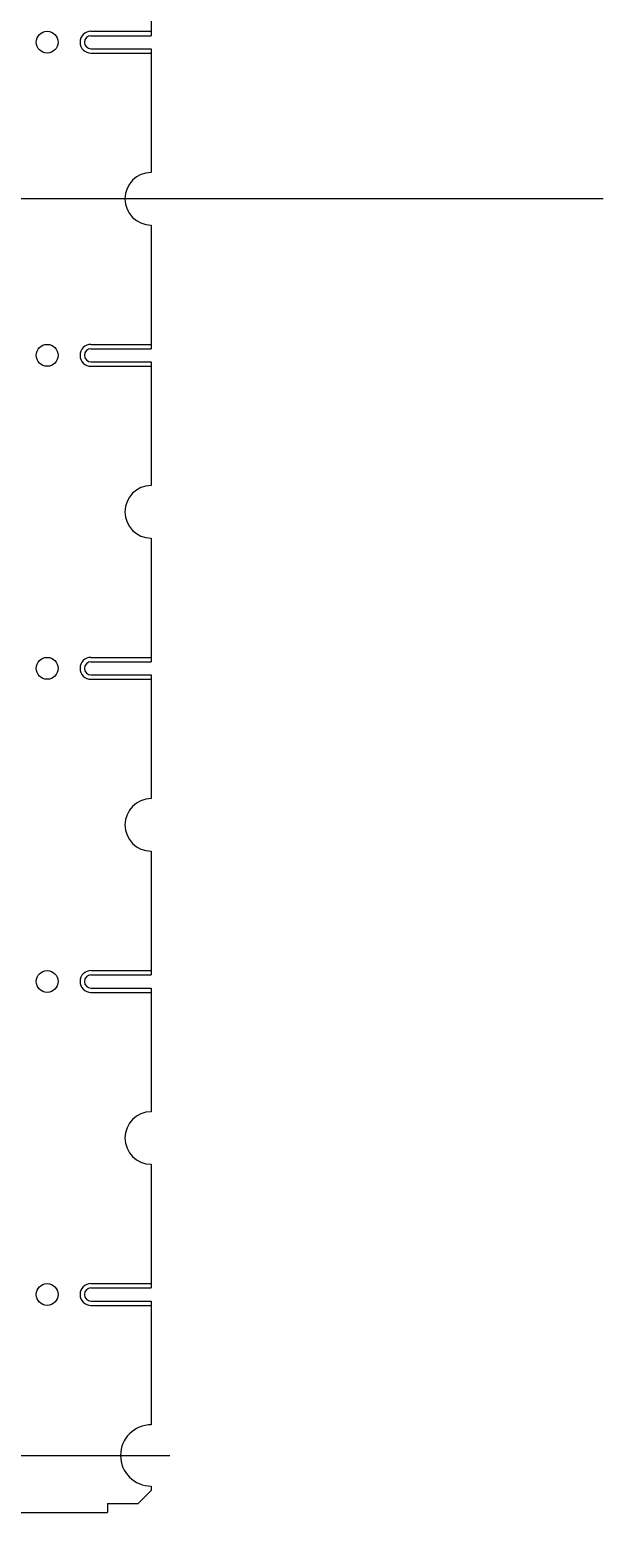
# Model space of a CAD drawing. Header units: millimetres. Extents: x -992 to 1678, y 98 to 1000.
# Drawn here: x -663.76 to -650.67, y 541.37 to 575.23 of the extents above; entities that cross this region are included whole.
import ezdxf

# ---------------------------------------------------------------- set-up
doc = ezdxf.new("R2010")
doc.units = ezdxf.units.MM
doc.linetypes.add('CENTER', pattern=[10.16, 6.35, -1.27, 1.27, -1.27])
doc.linetypes.add('HIDDEN', pattern=[1.905, 1.27, -0.635])
for name, color, linetype in [('1', 3, 'Continuous'), ('CEN', 8, 'CENTER'), ('HID', 1, 'HIDDEN')]:
    doc.layers.add(name, color=color, linetype=linetype)

msp = doc.modelspace()

# ---------------------------------------------------------------- linework, layer by layer
at = {"layer": '1', "linetype": 'ByBlock'}
for p, q in [((-660.98553085, 577.92062093), (-660.98553085, 575.09562093)), ((-660.98553085, 574.79562093), (-660.98553085, 571.97062093)), ((-660.98553085, 570.77062093), (-660.98553085, 567.94562093)), ((-660.98553085, 567.64562093), (-660.98553085, 564.82062093)), ((-660.98553085, 563.62062093), (-660.98553085, 560.79562093)), ((-660.98553085, 560.49562093), (-660.98553085, 557.67062093)), ((-660.98553085, 556.47062093), (-660.98553085, 553.64562093)), ((-660.98553085, 553.34562093), (-660.98553085, 550.52062093)), ((-660.98553085, 549.32062093), (-660.98553085, 546.49562093)), ((-660.98553085, 546.19562093), (-660.98553085, 543.37062093)), ((-661.28553085, 541.57062093), (-660.98553085, 541.87062093)), ((-660.98553085, 541.97062093), (-660.98553085, 541.87062093)), ((-691.83553085, 541.37062093), (-661.98553085, 541.37062093)), ((-666.48553085, 541.37062093), (-661.98553085, 541.37062093))]:
    msp.add_line(p, q, dxfattribs=at)
at = {"layer": '1'}
for p, q in [((-662.36053085, 575.09562093), (-660.98553085, 575.09562093)), ((-662.36053085, 574.79562093), (-660.98553085, 574.79562093)), ((-662.36053085, 567.94562093), (-660.98553085, 567.94562093)), ((-662.36053085, 567.64562093), (-660.98553085, 567.64562093)), ((-662.36053085, 560.79562093), (-660.98553085, 560.79562093)), ((-662.36053085, 560.49562093), (-660.98553085, 560.49562093)), ((-662.36053085, 553.64562093), (-660.98553085, 553.64562093)), ((-662.36053085, 553.34562093), (-660.98553085, 553.34562093)), ((-662.36053085, 546.49562093), (-660.98553085, 546.49562093)), ((-662.36053085, 546.19562093), (-660.98553085, 546.19562093)), ((-661.98553085, 541.57062093), (-661.28553085, 541.57062093)), ((-661.98553085, 541.57062093), (-661.98553085, 541.37062093))]:
    msp.add_line(p, q, dxfattribs=at)
for centre in [(-663.36053085, 574.94562093), (-663.36053085, 567.79562093), (-663.36053085, 560.64562093), (-663.36053085, 553.49562093), (-663.36053085, 546.34562093)]:
    msp.add_circle(centre, 0.25, dxfattribs=at)
for centre, radius in [((-662.36053085, 574.94562093), 0.15), ((-662.36053085, 574.94562093), 0.15), ((-660.98553085, 571.37062093), 0.6), ((-662.36053085, 567.79562093), 0.15), ((-662.36053085, 567.79562093), 0.15), ((-660.98553085, 564.22062093), 0.6), ((-662.36053085, 560.64562093), 0.15), ((-662.36053085, 560.64562093), 0.15), ((-660.98553085, 557.07062093), 0.6), ((-662.36053085, 553.49562093), 0.15), ((-662.36053085, 553.49562093), 0.15), ((-660.98553085, 549.92062093), 0.6), ((-662.36053085, 546.34562093), 0.15), ((-662.36053085, 546.34562093), 0.15), ((-660.98553085, 542.67062093), 0.7)]:
    msp.add_arc(centre, radius, 90, 270, dxfattribs=at)
at = {"layer": 'CEN', "linetype": 'ByBlock'}
for p, q in [((-650.66508095, 571.37062093), (-912.43297569, 571.37062093)), ((-909.21053085, 542.67062093), (-660.56053085, 542.67062093))]:
    msp.add_line(p, q, dxfattribs=at)
at = {"layer": 'HID', "linetype": 'ByBlock'}
for p, q in [((-662.36053085, 575.19562093), (-660.98553085, 575.19562093)), ((-662.36053085, 574.69562093), (-660.98553085, 574.69562093)), ((-662.36053085, 568.04562093), (-660.98553085, 568.04562093)), ((-662.36053085, 567.54562093), (-660.98553085, 567.54562093)), ((-662.36053085, 560.89562093), (-660.98553085, 560.89562093)), ((-662.36053085, 560.39562093), (-660.98553085, 560.39562093)), ((-662.36053085, 553.74562093), (-660.98553085, 553.74562093)), ((-662.36053085, 553.24562093), (-660.98553085, 553.24562093)), ((-662.36053085, 546.59562093), (-660.98553085, 546.59562093)), ((-662.36053085, 546.09562093), (-660.98553085, 546.09562093))]:
    msp.add_line(p, q, dxfattribs=at)
for centre in [(-662.36053085, 574.94562093), (-662.36053085, 567.79562093), (-662.36053085, 560.64562093), (-662.36053085, 553.49562093), (-662.36053085, 546.34562093)]:
    msp.add_arc(centre, 0.25, 90, 270, dxfattribs=at)

doc.saveas('drawing.dxf')
